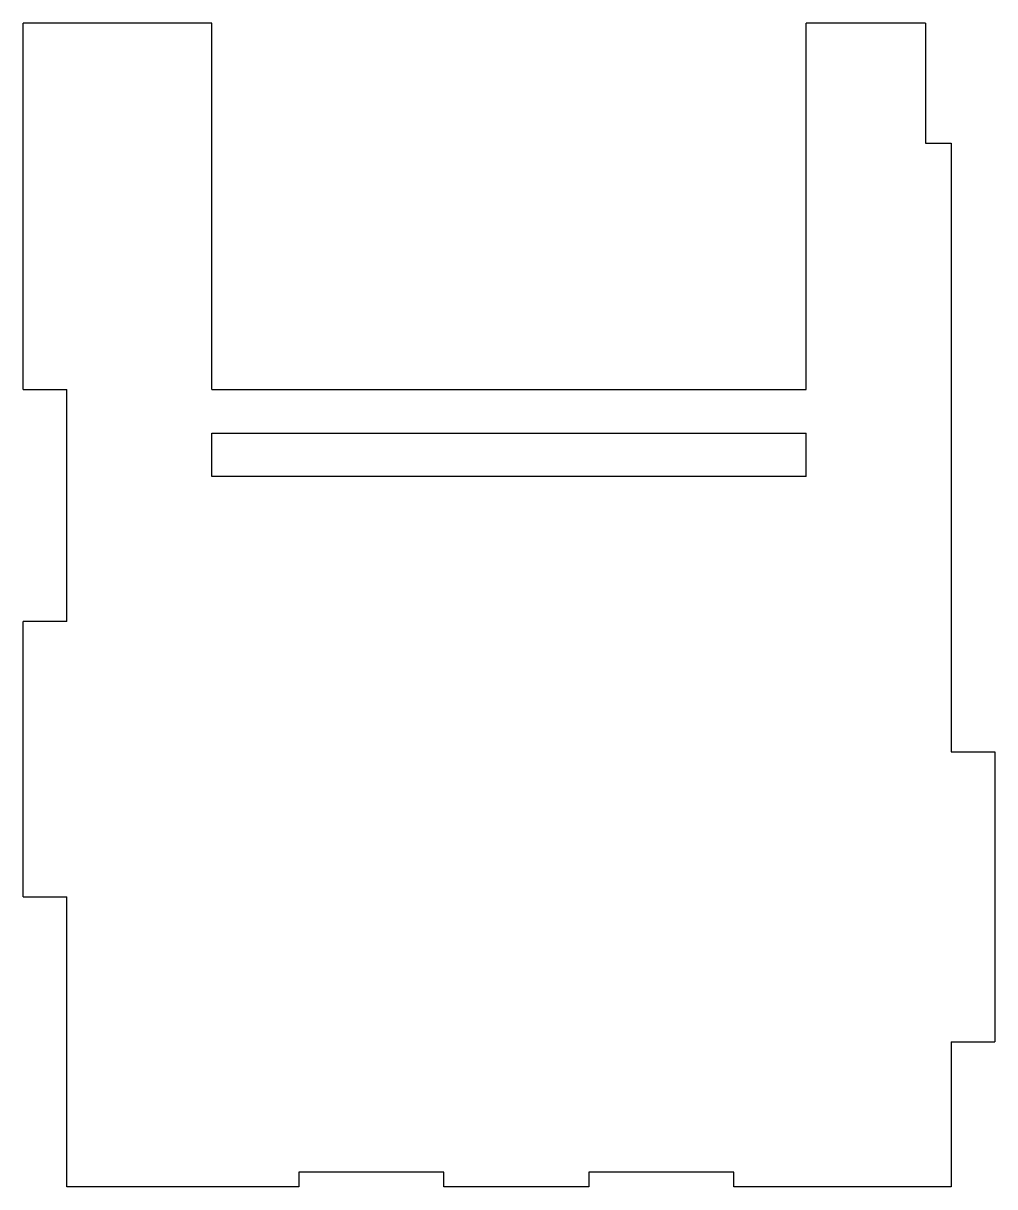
# Model space of a CAD drawing. Header units: millimetres. Extents: x -64 to 3, y 0 to 80.3.
import ezdxf

# ---------------------------------------------------------------- set-up
doc = ezdxf.new("R2010")
doc.units = ezdxf.units.MM
doc.layers.add('fab_insert', color=7, linetype='Continuous', true_color=0x2d9d39)

msp = doc.modelspace()

# ---------------------------------------------------------------- linework, layer by layer
at = {"layer": 'fab_insert', "color": 1}
for p, q in [((-51, 80.27), (-64, 80.27)), ((-64, 55), (-64, 80.27)), ((-51, 55), (-51, 80.27)), ((-10, 55), (-10, 80.27)), ((-1.77, 80.27), (-10, 80.27)), ((-1.77, 80.27), (-1.77, 72)), ((-1.77, 72), (0, 72)), ((0, 72), (0, 30)), ((-64, 55), (-61, 55)), ((-61, 39), (-61, 55)), ((-51, 55), (-10, 55)), ((-51, 52), (-10, 52)), ((-51, 49), (-51, 52)), ((-10, 49), (-10, 52)), ((-10, 49), (-51, 49)), ((-61, 39), (-64, 39)), ((-64, 20), (-64, 39)), ((0, 30), (3, 30)), ((3, 30), (3, 10)), ((-64, 20), (-61, 20)), ((-61, 0), (-61, 20)), ((0, 10), (3, 10)), ((0, 10), (0, 0)), ((-45, 1), (-45, 0)), ((-35, 1), (-45, 1)), ((-35, 0), (-35, 1)), ((-15, 1), (-25, 1)), ((-25, 1), (-25, 0)), ((-15, 0), (-15, 1)), ((-45, 0), (-61, 0)), ((-25, 0), (-35, 0)), ((0, 0), (-15, 0))]:
    msp.add_line(p, q, dxfattribs=at)

doc.saveas('drawing.dxf')
